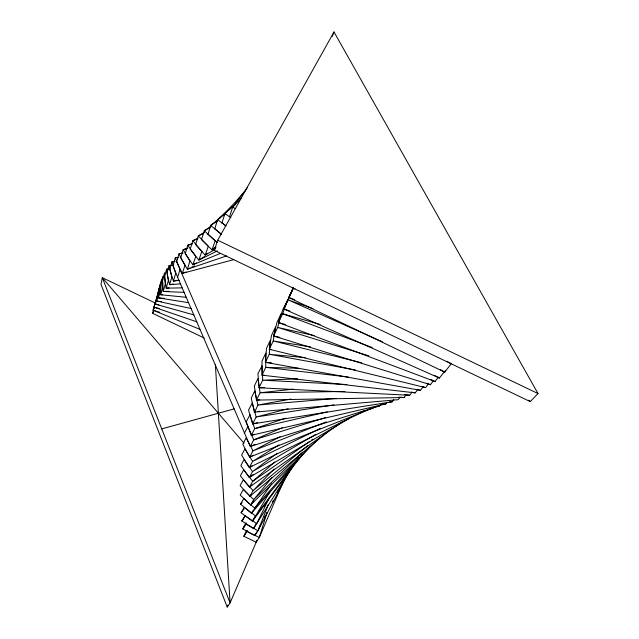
<?xml version="1.0" encoding="UTF-8"?>
<svg xmlns="http://www.w3.org/2000/svg" width="639" height="639" viewBox="0 0 639 639"><rect width="100%" height="100%" fill="white"/><g stroke="black" fill="none" stroke-linecap="round" stroke-linejoin="round"><path stroke-width="0.96" d="M162.737 282.039L162.641 287.502L160.597 294.731L186.253 297.287M159.518 287.023L158.376 297.894L188.561 302.67M160.517 283.373L156.531 301.009L191.484 308.613M278.852 322.655L277.693 327.44L273.636 335.994L430.382 384.702L433.394 380.804M279.067 321.776L280.976 313.877L276.919 322.527L273.636 335.994L279.85 337.368M157.242 297.279L155.045 304.084L193.929 314.923M199.959 329.357L153.072 310.211L159.854 286.895L159.095 289.579M204.224 338.023L152.569 313.294L154.382 306.76M380.628 404.471L379.582 405.933L250.272 446.429L177.642 277.326L180.014 269.434L175.27 257.837L178.169 257.277M246.287 530.881L243.898 536.321L256.199 542.215L256.782 540.33M214.265 250.36L217.699 240.232L333.997 31.95L538.014 393.56L530.234 401.611L214.265 250.36L215.71 247.764M445.255 370.596L444.72 372.13L288.844 297.518L293.245 288.165L295.09 288.876M196.956 321.872L153.895 307.143L154.87 304.547M332.24 36.503L333.997 31.95M268.34 504.498L257.972 530.761L254.841 535.642L242.796 528.876L246.071 522.758M255.672 533.541L254.841 535.642L256.83 531.856M256.982 540.394L230.096 602.881L227.22 607.05L100.986 284.363L102.288 277.669L155.988 303.381M283.652 480.808L259.314 537.463L256.199 542.215M227.22 607.05L228.003 605.221M154.926 303.573L156.395 300.45M154.255 307.718L153.072 310.211L159.742 312.303M292.989 288.94L288.844 297.518L294.619 299.731M269.586 497.238L256.726 523.621L245.056 515.713L241.854 521.025L253.571 528.629L255.872 523.932M264.53 506.176L265.401 504.395M244.33 433.178L247.98 426.469M259.154 527.447L260.081 525.681M264.25 517.742L265.177 515.977M266.104 514.211L267.03 512.446L259.314 537.463L246.878 531.504L243.898 536.321L247.357 530.29M272.573 501.903L273.492 500.145M277.653 492.23L279.962 487.837M285.952 476.43L286.871 474.681M289.531 470.663L257.972 530.761L245.799 523.932L242.796 528.876L245.049 525.585M152.569 313.294L153.512 311.648M241.095 512.766L244.314 507.302L255.592 516.04L252.421 521.184L241.095 512.766L244.074 508.828M255.592 515.793L252.421 521.184L302.303 454.305M270.065 491.463L255.592 516.04L297.798 459.489M253.571 528.629L292.606 466.646M245.08 515.992L241.854 521.025L243.675 518.764M253.268 510.641L251.399 513.301L240.536 504.099L243.802 498.5L249.314 503.548M271.607 483.755L251.399 513.301L309.532 447.06M249.945 414.871L246.231 421.756L251.263 435.335L385.94 403.88L387.01 402.394M252.317 403.001L248.531 410.07L252.613 423.913L392.138 401.811L393.8 399.535M399.886 397.386L398.177 399.694L254.338 412.155L251.239 398.137L254.761 390.908L256.598 399.151M259.075 385.908L257.972 378.528L254.378 385.98L256.463 400.102L404.04 397.522L406.38 394.383M244.889 191.341L224.936 213.586L230.863 217.747M247.573 187.339L232.708 207.148L229.569 216.653M261.99 365.955L257.964 373.615L259.003 387.769L409.711 395.261L411.875 392.378M265.76 361.434L265.752 353.151L261.998 361.067L261.974 375.165L415.19 392.873L417.97 389.207M271.711 362.904L265.393 362.321L269.267 354.278L270.345 340.204L266.495 348.359L265.393 362.321L420.47 390.341L423.322 386.603M271.607 349.621L269.283 349.261L273.236 340.962L275.417 327.104L271.463 335.507L269.283 349.261L425.534 387.625L428.465 383.807M287.398 300.681L282.853 309.452L278.484 322.551L435.007 381.523L438.378 377.178M289.842 311.057L283.828 308.957L293.221 287.989L283.828 308.957L439.408 378.064L444.6 371.411M253.899 500.928L250.544 504.978L240.208 495.041L243.299 489.506L253.763 499.546L250.544 504.978L319.764 437.731M272.182 477.293L253.763 499.546L302.543 452.244M298.988 457.484L254.594 508.013L250.736 504.746M221.925 222.891L225.982 225.926L217.603 219.648L231.981 206.109M241.862 502.613L240.536 504.099L241.997 502.781M241.55 197.962L232.708 207.148L235.136 208.562M251.462 494.602L249.881 496.231L240.128 485.608L243.251 479.905L253.124 490.64L249.881 496.231L329.237 430.55M274.147 469.034L253.124 490.64L307.559 445.695M214.744 228.77L221.701 234.353M221.957 222.907L224.936 213.586L235.328 204.448M214.169 247.924L211.996 249.833L201.469 239.705L204.296 230.751L210.846 226.302M251.902 484.897L249.426 487.07L240.328 475.799L243.747 469.753L248.867 476.574M274.842 461.941L252.701 481.311L249.426 487.07L342.232 421.908M208.01 234.313L217.204 242.501M220.056 217.899L210.726 225.367L208.034 234.329M214.776 228.794L217.603 219.648L225.599 213.69M207.539 253.387L205.207 255.129L195.606 244.617L198.33 235.847L204.384 232.356M253.451 474.346L249.218 477.493L240.831 465.631L244.026 459.593L252.525 471.566L249.218 477.493L349.397 418.329M277.23 453.219L252.525 471.566L315.81 434.336M309.683 441.429L252.701 481.311L249.466 477.309M311.305 440.295L312.934 439.153M216.03 247.021L211.996 249.833L215.183 240.783L204.296 230.751L210.343 227.524M204.624 256.431L198.841 260.105L190.19 249.282L192.818 240.679L198.17 238.083M217.284 221.214L210.726 225.367L221.533 234.521M201.836 251.439L198.841 260.105L217.364 250.879M252.062 465.767L249.274 467.524L241.646 455.136L244.889 448.905L252.613 461.414L249.274 467.524L365.572 410.526M278.995 444.896L252.613 461.414L320.403 428.354M214.6 249.569L205.207 255.129L208.298 246.271L198.33 235.847L203.737 233.435M196.373 262.917L192.898 264.786L185.222 253.699L187.762 245.264L192.323 243.427M253.411 455.168L249.617 457.165L242.812 444.305L246.095 437.891L252.996 450.862L249.617 457.165L373.08 408.001L367.401 409.583M280.138 436.709L252.996 450.862L326.209 421.884M201.852 251.462L192.818 240.679L197.483 238.962M190.102 267.981L187.387 269.203L180.701 257.916L183.153 249.633L187.858 248.092M191.908 267.166L194.615 265.944M255.137 444.337L250.272 446.429L253.699 439.944L282.27 427.747M220.431 253.379L192.898 264.786L195.798 256.295L187.762 245.264L192.387 243.898M185.51 253.587L183.153 249.633L186.931 248.771M186.037 271.982L182.299 273.372L176.62 261.942L178.992 253.819L182.85 252.82M185.038 265.233L182.299 273.372L233.81 259.618M361.019 412.059L365.548 410.422M254.37 434.28L251.263 435.335L254.737 428.649L285.561 418.186M226.581 255.951L187.387 269.203L189.927 261.008L185.957 254.346M180.989 257.821L178.992 253.819L182.826 253.188M325.347 417.666L253.699 439.944L180.014 269.434M161.723 428.905L234.225 408.864M185.054 265.257L181.38 258.587M257.725 422.579L252.613 423.913L256.135 417.011L252.325 403.033M288.173 408.736L256.135 417.011L333.981 404.854M177.187 280.225L173.409 281.096L169.734 269.554L171.971 261.718L174.91 261.335M327.232 411.883L254.737 428.649L249.953 414.903M374.829 406.891L379.582 405.933M254.673 412.099L257.916 405.046L256.806 400.062M257.605 411.556L259.562 411.196M291.033 399.024L257.916 405.046L335.946 398.448M173.425 284.059L169.599 284.69L166.923 273.18L169.095 265.489L172.051 265.281M179.343 280.281L173.409 281.096L175.701 273.348L171.971 261.718L174.886 261.599M381.994 404.383L385.94 403.88M259.753 399.734L256.463 400.102L260.105 392.769L259.354 387.753M293.181 389.159L260.105 392.769L344.86 391.459M169.087 287.854L166.196 288.149L164.503 276.719L166.627 269.163L168.6 269.139M178.169 257.541L175.27 257.837L172.969 265.816L177.642 277.326M180.39 283.868L169.599 284.69L171.819 277.078L169.095 265.489L171.036 265.52M167.226 273.157L166.627 269.163L168.552 269.307M389.199 401.979L392.138 401.811M169.008 291.232L163.201 291.488L162.474 280.194L164.55 272.773L165.293 284.139L163.201 291.488L184.088 292.358M264.322 387.546L259.003 387.769L262.717 380.205L261.99 365.987M297.614 378.823L262.717 380.205L346.953 384.55M182.163 287.877L166.196 288.149L168.353 280.673L167.37 274.115M162.53 294.755L160.597 294.731L160.812 283.62L162.849 276.328L162.777 280.233M264.314 375.229L261.974 375.165L265.76 367.361L265.76 362.353M298.301 368.264L265.76 367.361L348.151 377.026M164.343 298.333L158.376 297.894L160.373 290.793L161.507 279.858L158.56 290.41L156.531 301.009L161.435 301.656M399.223 397.154L404.04 397.522M305.274 357.64L269.267 354.278L355.308 369.949M404.806 394.559L409.711 395.261M310.546 346.865L273.236 340.962L361.538 362.752M158.895 304.819L155.045 304.084L158.847 290.473M411.34 392.074L415.19 392.873M314.172 335.547L277.693 327.44L368.751 355.819M153.895 307.143L159.55 308.565M417.642 389.566L420.47 390.341M320.067 324.444L282.646 313.733L278.484 322.551L285.529 324.564M421.852 386.379L425.534 387.625M312.982 308.589L288.109 299.867L382.394 341.769M372.233 347.544L282.646 313.733L287.39 300.705M426.7 383.208L430.382 384.702M430.55 379.414L435.007 381.523M217.699 240.232L538.014 393.56M434.256 375.261L439.408 378.064M446.941 361.299L451.222 363.791L444.72 372.13L440.471 369.669M528.86 400.174L530.234 401.611M244.042 443.218L102.288 277.669L230.096 602.881L215.367 364.565"/></g></svg>
